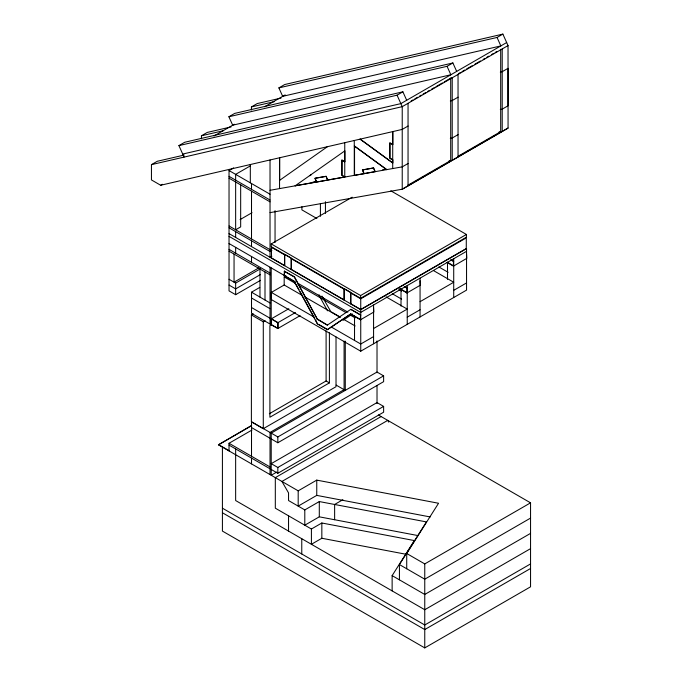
<?xml version="1.0" encoding="UTF-8"?>
<svg xmlns="http://www.w3.org/2000/svg" width="682" height="682" viewBox="0 0 682 682"><rect width="100%" height="100%" fill="white"/><g stroke="black" fill="none" stroke-linecap="round" stroke-linejoin="round"><path stroke-width="1.02" d="M392.133 590.893L392.133 575.625L414.349 540.57L321.836 522.992L311.41 529.01L275.315 508.175L275.315 477.639L381.11 416.557M399.43 579.828L399.43 564.56L426.446 521.918L319.295 501.56L304.794 509.923L288.546 500.545L288.546 492.907L281.93 481.449L387.726 420.376L388.74 422.132M406.719 568.771L406.719 553.503L438.552 503.256L316.755 480.119L298.187 490.835L218.453 444.809L251.573 425.474M279.552 180.389L327.522 146.63M295.135 185.836L344.887 150.833L344.887 161.702L341.98 160.023L341.98 175.291L344.887 176.979L327.727 180.022L326.141 176.297L315.067 178.241L316.653 181.966L295.263 185.76M309.781 175.734L311.521 174.507M360.744 319.645L350.829 313.916L327.36 329.687L317.437 323.959L294.232 281.547L284.309 275.818L284.309 271.24L294.232 276.969L317.437 319.381L327.36 325.109L350.829 309.338L360.744 315.067L350.829 309.338M327.36 329.687L350.829 313.916M343.029 320.335L352.483 313.976M184.072 157.099L178.914 145.616L184.728 142.257L402.892 91.823L406.685 100.263M228.896 116.758L447.06 66.316L450.853 74.764L232.69 125.198L228.896 116.758L234.719 113.4L452.882 62.957L456.676 71.405M278.887 87.893L497.05 37.459L500.844 45.907L282.68 96.341L278.887 87.893L284.709 84.534L502.873 34.1L508.03 45.583L508.064 128.131L402.269 189.212L270.063 212.622M408.075 126.034L402.227 129.41L160.671 185.257L151.447 179.929L151.447 164.643L157.269 161.284L184.208 155.053M201.437 138.838L201.437 135.786L207.26 132.419L231.087 126.912M251.428 109.981L251.428 106.921L257.242 103.562L281.078 98.055M213.986 135.999L234.352 124.243M264.582 106.793L285.178 94.9M160.671 185.257L162.333 184.293M260.507 280.336L235.648 294.701L229.033 290.882L229.033 170.551L233.628 167.891M250.362 165.871L235.648 174.362L235.648 180.167M178.914 145.616L397.069 95.182L402.892 91.823M447.06 66.316L452.882 62.957M497.05 37.459L502.873 34.1M506.658 42.548L400.863 103.621L182.699 154.064M411.135 100.996L412.977 99.939M414.818 98.873L417.572 97.279M419.413 96.222L421.254 95.156M423.096 94.09L425.858 92.496M427.699 91.439L429.541 90.374M431.382 89.308L434.136 87.714M435.977 86.657L442.422 82.94M444.263 81.874L449.779 78.686M458.364 73.733L460.205 72.667M462.046 71.61L464.8 70.016M466.641 68.95L472.166 65.762M474.928 64.168L480.443 60.979M483.206 59.385L485.047 58.328M486.888 57.262L488.73 56.197M491.492 54.603L493.333 53.546M495.166 52.48L497.007 51.423M508.03 45.583L402.227 106.665L151.447 164.643M240.073 219.604L252.033 212.699M458.065 97.176L452.217 100.544L450.316 100.987M408.075 163.492L402.227 166.868L270.029 190.287M458.065 134.635L452.217 138.011L450.316 138.344M390.837 190.824L466.411 234.455L466.411 237.2L360.616 298.281L271.214 246.671L271.214 243.926L352.176 197.183M271.871 248.589L270.029 249.646L229.033 225.981M271.871 250.422L270.029 251.479L229.033 227.814M271.871 256.219L270.029 257.285L270.029 159.972M258.921 267.821L234.054 282.178L234.054 254.079M229.033 279.27L235.648 283.09L260.507 268.734M407.452 185.487L450.7 160.517L450.7 78.157M458.364 156.093L500.69 131.652L500.69 49.292M402.269 189.212L508.03 128.046M260.507 274.539L235.648 288.895L229.033 285.076M284.309 271.24L294.496 276.815L317.437 319.381M300.071 315.681L277.83 328.519L251.513 313.328L251.513 292.186L259.74 287.437M284.309 275.818L284.573 271.086M284.181 285.05L284.181 276.909L285.997 275.852M229.033 233.611L360.744 309.662L466.548 248.58L466.548 290.114L360.744 351.196L271.351 299.586L271.351 292.408L284.181 284.999L302.612 295.638M294.232 281.547L299.031 289.697M336.021 336.959L336.021 386.703L263.286 428.697L251.385 421.826L251.385 314.931L253.227 313.865M251.385 314.931L263.286 321.802L265.127 320.736M288.827 308.733L271.214 318.903L277.83 322.714L295.468 312.535M271.376 324.615L271.376 318.809L277.992 322.629L277.992 328.426L271.214 324.7L271.214 267.898M271.726 324.564L269.893 325.621L269.893 417.239L329.406 382.883L329.406 332.807M330.796 311.606L321.955 296.09M271.214 243.926L360.616 295.536L466.411 234.455M317.437 323.959L315.681 320.122M360.744 298.818L466.283 237.89L466.283 248.58L360.744 309.509L350.829 303.78L350.829 293.09L360.744 298.818L360.744 309.509M327.36 325.109L316.508 318.477M466.548 251.326L360.744 312.407L229.033 236.364M373.574 307.599L373.838 312.024L360.48 319.798L350.565 314.07M420.061 280.762L420.325 285.187L406.966 292.962L399.754 288.793M466.548 253.926L466.812 258.35L453.453 266.125L447.136 262.476M404.264 286.815L407.231 288.23L404.528 286.67M450.751 259.978L453.718 261.394L451.015 259.825M373.574 328.519L407.231 309.091L386.038 296.849M420.061 301.683L453.718 282.254L433.437 270.541M373.574 336.61L360.744 344.018L331.256 326.993M407.231 317.181L420.061 309.773M453.718 290.344L466.548 282.936M269.339 413.744L326.098 380.974L329.406 382.883M218.453 444.809L251.573 425.687M229.033 450.913L229.033 443.274L252.033 430.001M344.086 389.678L270.029 432.439L270.029 474.578M251.513 456.258L251.513 421.749L277.83 436.94L383.625 375.859L383.625 381.664L277.83 442.746L271.214 438.927M383.625 406.404L377.018 402.585L271.214 463.666L277.83 467.477L383.625 406.404L383.625 412.201L277.83 473.282L271.214 469.463M276.739 472.08L271.214 475.269L271.214 433.121L377.018 372.04L383.625 375.859M430.223 516.947L316.755 495.388L298.187 506.112L298.187 490.835M342.884 499.71L334.632 504.467L334.632 519.744M418.1 535.6L319.295 516.828L304.794 525.2L304.794 509.923M406.029 554.261L321.836 538.26L311.41 544.287L311.41 529.01M406.719 553.503L424.758 563.912L530.553 502.83L530.553 586.818L424.758 647.9L222.417 531.082L222.417 447.094M530.553 518.098L424.758 579.18L399.43 564.56M530.553 533.375L424.758 594.457L392.133 575.625M530.553 548.643L424.758 609.725L235.648 500.545L235.648 448.927M530.553 563.912L424.758 624.993L222.417 508.175M530.553 568.498L424.758 629.571L222.417 512.762M251.428 106.921L274.224 101.652M201.437 135.786L223.202 130.748M450.146 78.285L452.217 77.808L452.217 160.261L449.071 160.824M500.307 72.13L502.208 71.687L508.056 68.311L508.056 105.778L502.208 109.146L500.307 109.487M499.062 131.958L502.208 131.404L502.208 48.942M313.012 182.034L315.05 181.668M382.653 169.75L384.58 169.409M392.713 144.644L389.797 142.964L389.797 158.233L392.713 159.912M344.76 161.779L341.844 160.1L341.844 175.368L344.76 177.047L344.76 142.691M447.273 262.186L453.718 265.971M438.893 266.977L448.108 272.297M316.883 218.521L301.896 209.868L301.896 206.68M229.033 170.551L270.029 194.217M229.033 176.348L270.029 200.022M229.033 178.181L270.029 201.855M400.019 288.648L407.231 292.808M398.859 289.441L401.63 291.043M392.414 293.814L401.63 299.134M229.033 243.542L295.349 281.828M298.111 283.422L347.854 312.143M284.181 276.909L295.238 283.294M298 284.888L345.927 312.561M349.61 314.683L355.143 317.88M229.033 249.339L270.029 273.013M229.033 251.172L270.029 274.846M331.699 312.126L338.911 316.295M304.453 296.704L340.395 317.454M343.165 319.057L355.143 325.97M271.351 292.408L313.746 316.883M318.605 324.325L327.624 329.534M251.513 292.186L270.029 302.944M251.513 297.991L270.029 308.682M251.513 307.522L270.029 318.213M336.149 385.1L345.28 390.368L345.28 341.171M378.348 414.954L530.553 502.83M251.513 427.546L270.029 438.236M229.033 443.274L270.029 466.948M229.033 445.107L270.029 468.781M218.453 444.587L229.033 450.7M360.181 139.085L392.841 162.938L392.841 159.835L389.933 158.156L389.933 142.888L392.841 144.567L392.841 131.532M360.045 139.162L392.713 163.015M386.865 169.639L354.546 146.042L354.546 175.368L364.197 173.663L362.611 169.929L373.676 167.96L375.262 171.694M354.273 146.042L386.6 169.639M323.225 297.778L324.743 300.54M319.193 294.982L320.702 297.753M318.929 295.135L327.505 310.813M300.046 291.538L314.675 318.272M397.069 95.182L402.227 106.665L402.227 189.127M458.04 74.449L458.04 156.903M453.718 258.734L453.718 297.523M453.453 261.547L453.453 266.125M447.503 262.323L447.503 279.322M424.758 563.912L424.758 647.9M420.061 278.162L420.061 316.951M408.049 103.306L408.049 185.768M407.231 285.57L407.231 324.359M406.966 288.384L406.966 292.962M401.016 289.159L401.016 306.158M392.713 131.609L392.713 168.556M377.018 340.923L377.018 372.781M377.018 385.518L377.018 403.574M373.574 304.999L373.574 343.788M360.744 309.662L360.744 351.196M360.616 295.536L360.616 298.281M360.48 315.22L360.48 319.798M354.529 315.996L354.529 340.429M354.273 140.492L354.273 175.368M350.701 303.857L350.701 292.408L344.086 288.588L344.086 300.037M344.086 341.119L344.086 390.113M326.098 330.898L326.098 380.974M325.442 201.727L325.442 213.406M321.836 522.992L321.836 538.26M320.412 203.568L320.412 216.313M319.295 501.56L319.295 516.828M316.755 480.119L316.755 495.388M301.768 538.72L301.768 553.989M291.188 269.501L291.188 258.043L284.573 254.233L284.573 265.682M288.546 515.814L288.546 531.082M279.68 157.695L279.68 180.312M279.552 157.772L279.552 188.599M277.83 322.714L277.83 328.519M277.83 436.94L277.83 442.746M277.83 467.477L277.83 473.282M275.051 210.636L275.051 242.502M270.029 267.208L270.029 324.018M265 271.947L265 300.037M263.286 321.802L263.286 428.697M259.978 269.04L259.978 297.139M251.513 183.526L251.513 189.332M251.513 191.165L251.513 238.956M251.513 240.789L251.513 246.594M251.513 256.517L251.513 262.323M251.513 458.091L251.513 463.896M250.32 164.524L250.32 182.844M240.669 184.413L240.669 226.893L235.648 229.8L235.648 182M235.648 231.633L235.648 237.43M235.648 247.361L235.648 253.158M235.648 283.09L235.648 294.701M373.412 167.96L362.347 169.929L363.932 173.663L374.998 171.694L373.412 167.96M326.013 176.374L314.931 178.317L316.516 182.043L327.599 180.099L326.013 176.374M284.709 254.915L271.479 247.285L271.479 257.975L284.709 265.605L284.709 254.915M344.214 289.279L291.316 258.734L291.316 269.424L344.214 299.961L344.214 289.279"/></g></svg>
